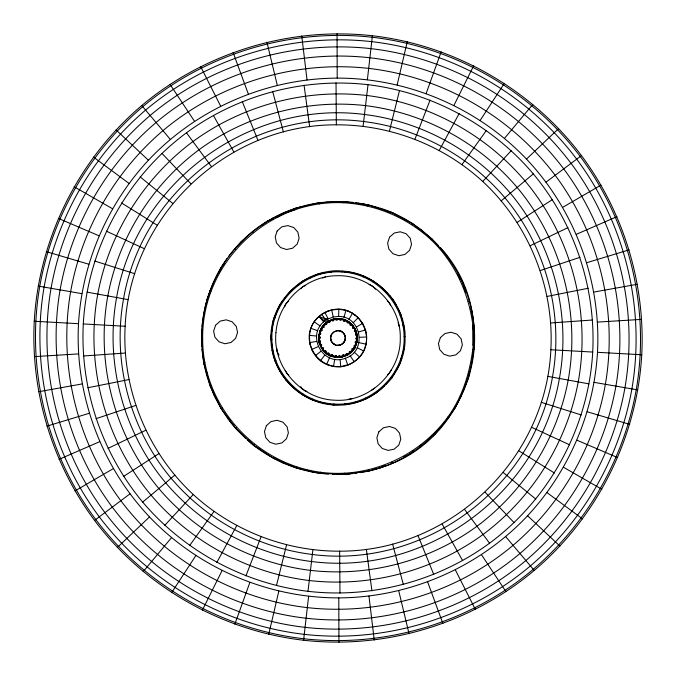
<?xml version="1.0" encoding="UTF-8"?>
<svg xmlns="http://www.w3.org/2000/svg" width="676" height="676" viewBox="0 0 676 676"><rect width="100%" height="100%" fill="white"/><g stroke="black" fill="none" stroke-linecap="round" stroke-linejoin="round"><path stroke-width="1.01" d="M404.468 344.135L404.425 347.287L401.95 356.413M404.586 334.679L404.645 330.471L402.659 322.308M350.168 324.852L352.424 325.604L352.635 328.004L354.689 328.874L356.159 331.172L356.244 332.972L355.441 334.814L356.979 336.555L355.72 338.515L356.844 340.315L356.886 342.462L354.765 347.768L352.035 348.833L351.774 351.14L349.475 351.512L348.824 353.641L346.467 355.458L343.307 355.111L341.304 356.734L339.344 355.677L337.67 356.979L335.288 357.215L333.302 356.396L332.034 354.689L329.863 355.196L325.038 352.433L323.432 350.227L323.365 347.996C317.044 346.104 318.649 336.225 319.731 331.46L322.021 330.327L321.725 328.223L322.435 326.415L326.939 323.001L325.9 322.832C313.25 332.558 318.895 355.551 335.288 357.215C369.831 359.497 359.387 306.11 328.274 321.21L328.046 322.249M328.35 365.015C308.332 358.694 302.806 329.888 318.937 316.486L327.049 319.427L333.243 316.976L338.625 316.452L338.828 309.27L332.685 309.861M327.049 319.427L328.274 321.21L332.871 319.292L334.806 319.283L336.656 320.323L338.659 318.988L340.366 320.432L342.267 319.503L344.177 319.604L346.34 320.897L347.303 322.908L349.534 322.875L353.379 326.178L352.635 328.004L354.79 328.282L354.393 331.265C357.95 332.93 358.212 340.003 355.221 342.183L355.931 344.405L353.979 345.673L354.275 347.777L353.185 350.084L352.035 348.833M201.879 346.805L201.837 329.465M343.433 202.775C268.076 199.057 201.685 263.065 202.665 338.642C202.47 414.253 269.217 477.476 344.709 473.166C385.312 470.851 423.869 449.87 447.858 417.033C464.758 393.753 471.848 365.564 473.977 337.358C472.042 300.904 457.728 265.136 431.06 239.743C407.172 217.697 375.898 204.498 343.433 202.775L343.484 201.575L332.254 201.634M381.754 467.285C472.507 439.239 505.006 317.255 440.389 247.686M270.949 339.386C269.344 301.513 304.377 267.899 342.157 271.059C375.949 272.681 404.966 302.687 405.051 336.614C406.656 374.487 371.623 408.101 333.843 404.941C300.034 403.344 271.144 373.236 270.949 339.386L271.904 339.369C270.324 302.037 304.859 268.896 342.098 272.014C375.425 273.594 403.902 303.27 404.096 336.631C405.676 373.963 371.141 407.104 333.902 403.986C300.575 402.406 272.098 372.73 271.904 339.369M333.843 404.941L333.902 403.986M342.098 272.014L342.157 271.059M321.776 328.646L321.185 328.316L323.965 327.167L324.159 324.945L325.9 322.832L324.683 321.049L318.937 316.486L324.886 312.422L331.662 309.963L333.243 316.976M355.931 344.405L354.765 347.768L354.266 347.667L351.19 352.23L348.74 353.717L346.416 353.599L345.335 355.551L341.008 357.165L339.344 355.677L338.017 357.401L335.634 355.568C332.288 358.077 325.9 355.001 325.764 350.827L323.576 350.396L321.396 348.03L321.607 344.735L319.731 343.357L320.559 341.186L319.089 339.656L318.624 337.062L319.216 335.254L320.779 333.817C319.047 331.536 320.906 327.623 323.593 327.294L322.435 326.415L324.421 324.733L326.525 324.488L327.26 322.283L329.584 322.401L330.868 320.365L333.268 320.686L332.871 319.292L330.868 320.365M331.088 320.382L333.014 320.99C335.102 317.551 342.098 317.543 343.966 321.311L346.137 320.804L349.264 322.207L353.379 326.178L356.159 331.172L356.286 332.753M319.013 334.662L318.726 338.507L319.283 335.169M206.332 373.946C200.273 350.582 200.299 325.697 206.222 302.299M321.396 347.202L321.607 344.735M324.886 312.422L328.164 318.818L325.029 319.013L324.683 321.049C305.594 335.338 323.128 366.924 345.351 358.263C367.22 351.469 361.516 316.047 338.625 316.452M358.331 358.238C365.623 350.937 368.31 339.808 365.581 329.913L358.686 331.933M34.256 321.244C38.938 238.586 78.568 159.071 141.749 105.566C205.081 52.255 290.122 26.508 372.391 35.752C454.635 45.224 531.716 89.418 581.453 155.598C623.754 212.509 645.369 283.937 641.744 354.756C637.062 437.414 597.432 516.929 534.251 570.434C470.918 623.745 385.878 649.492 303.608 640.248C221.365 630.776 144.284 586.582 94.547 520.402C52.246 463.491 30.631 392.063 34.256 321.244L78.509 323.686C74.715 394.311 100.893 465.561 149.514 516.929C198.279 568.153 268.068 597.998 338.794 597.888C409.521 597.567 479.132 567.291 527.584 515.763C568.854 471.409 593.925 412.791 597.491 352.314C601.285 281.689 575.107 210.439 526.486 159.071C477.721 107.847 407.932 78.002 337.206 78.112C266.479 78.433 196.868 108.709 148.416 160.237C107.146 204.591 82.075 263.209 78.509 323.686M303.608 640.248L308.619 596.224M367.381 79.776L372.391 35.752M83.292 323.948C87.491 249.038 126.15 177.408 186.466 132.783C238.298 94.817 304.183 77.36 368.014 84.677C431.795 92.477 491.773 124.849 533.296 173.884C574.448 223.232 596.004 287.883 592.708 352.052C588.509 426.962 549.85 498.592 489.534 543.217C437.702 581.183 371.817 598.64 307.986 591.323C244.205 583.523 184.227 551.151 142.704 502.116C101.552 452.768 79.996 388.117 83.292 323.948L125.144 326.255C121.748 388.861 147.275 451.914 193.268 494.528C232.831 530.829 285.948 551.388 339.648 551.177C449.87 551.54 545.997 459.857 550.856 349.745C554.252 287.139 528.725 224.086 482.732 181.472C443.169 145.171 390.052 124.612 336.352 124.823C226.13 124.46 130.003 216.143 125.144 326.255M307.986 591.323L312.912 549.698M363.088 126.302L368.014 84.677M320.052 331.823L322.021 330.327L321.463 328.984M343.966 321.311L344.177 319.604L338.541 318.607L334.806 319.283L340.062 318.869M323.669 350.455L321.396 348.03L321.201 346.712M201.963 326.407C204.558 302.079 212.754 278.174 227.17 258.274M247.205 439.806C267.409 458.108 293.35 469.71 320.314 473.377L320.466 472.194M356.911 333.665L356.244 332.972C358.187 332.541 356.066 345.157 357.35 339.428L356.793 340.214L357.359 336.766L356.159 332.448M335.634 355.568L337.231 356.97L335.288 357.215L335.507 355.635C338.068 358.626 342.495 356.793 345.419 355.475M271.372 333.995L270.941 337.113L271.406 341.287M271.668 331.908L272.098 328.79M272.394 326.711L273.265 320.466L279.661 304.918L283.43 299.865M356.911 336.344L357.359 336.766L356.886 342.462L355.922 344.076M349.458 364.296L340.78 366.612L333.572 366.4L334.679 359.302M356.379 343.298L356.683 341.532M202.394 326.432L201.811 332.533M206.357 304.149L207.439 298.074L209.94 292.429M469.643 371.851L468.561 377.926L465.223 385.447M473.606 349.568L474.189 343.467M359.978 472.642C429.175 462.392 481.261 394.607 473.918 325.122C468.848 272.022 430.739 223.739 379.574 207.954M321.185 346.822L319.038 339.546L320.052 337.121L318.624 337.062L319.089 339.656M367.49 205.918L367.752 204.752L378.594 207.684M356.497 343.188L357.35 339.428M322.883 403.344L323.103 402.406M352.897 273.594L353.117 272.656M268.752 634.215L278.842 591.069M397.158 84.931L407.248 41.785M356.125 343.264L356.514 341.642M356.176 343.383L356.615 341.557M276.467 585.568L286.582 544.89M389.418 131.11L399.533 90.432M401.4 358.441L400.023 363.511L391.734 378.137L385.895 384.188M343.966 317.281L345.951 310.377L338.828 309.27M331.57 334.29L330.572 337.966L331.865 342.191C326.474 334.89 338.034 326.263 343.585 333.099C349.762 339.58 339.42 349.889 332.955 343.45L335.82 345.098L332.499 342.825M206.526 301.327C215.576 270.73 234.8 242.878 261.426 225.015M328.451 474.07L320.314 473.377L296.426 468.045L296.789 466.905M321.953 327.852L322.435 326.415L323.965 327.167M284.613 306.938L285.627 304.09L288.415 301.166M334.696 319.266L338.541 318.607L342.597 319.537M234.834 624.176L249.858 582.484M426.142 93.516L441.166 51.824M245.929 575.901L261.054 536.812M414.946 139.188L430.071 100.099M355.103 346.737L353.185 350.084L353.945 348.191L351.689 351.216M321.244 347.041L319.731 343.357L319.951 342.58L319.19 342.757L319.156 339.741M312.337 399.964L312.701 399.077M363.299 276.923L363.663 276.036M390.601 213.303L391.066 212.205L412.673 223.697L431.888 238.873L438.268 245.481M329.491 357.807L326.652 364.406L333.572 366.4M218.28 273.628L220.79 267.992L223.933 263.919M457.72 402.372L455.21 408.008L452.067 412.081M325.764 350.827L325.038 352.433L326.576 353.159L328.697 353.092L329.812 355.584L333.733 356.497M318.624 337.062C320.483 331.57 317.399 343.653 320.28 337.485L319.207 335.786M353.185 350.084L354.249 347.886M202.31 610.259L222.074 570.603M453.926 105.397L473.69 65.741M355.72 344.659L354.241 347.472L354.765 347.768L351.19 352.23L348.639 353.768L346.416 353.599M296.426 468.045L273.873 458.531L274.431 457.475M343.535 342.952L345.199 339.808L345.216 336.259L343.585 333.099L340.67 331.071L337.138 330.623L333.809 331.865L331.443 334.519L330.572 337.966L331.409 341.422L333.75 344.092M216.835 562.483L236.744 525.598M439.256 150.402L459.165 113.517M324.117 325.055L324.793 323.787L323.593 325.3M348.926 319.418L352.568 313.225L358.272 317.627L362.708 323.305L365.226 329.085M321.793 328.012L319.731 331.46L319.156 335.685M391.252 370.085L389.131 373.515L387.466 374.656M302.485 394.894L302.992 394.083M373.008 281.917L373.515 281.106M321.734 328.333L319.731 331.46L320.525 334.037M171.619 592.666L195.854 555.571M412.022 224.702L412.673 223.697M480.146 120.429L504.38 83.334M346.399 320.509L346.475 321.075L349.264 322.207L348.824 322.849L346.019 320.796M189.652 545.532L214.03 511.428M461.97 164.572L486.348 130.468M320.28 337.485L318.658 339.47L319.714 343.247M284.689 298.184L291.356 290.131M327.066 322.545L325.519 324.598L324.421 324.733L325.9 322.832M320.441 360.756L324.826 355.069M237.8 246.039L240.943 241.974L243.368 240.056M440.093 427.528L435.057 434.026L432.632 435.944M351.883 350.945L354.765 347.768M228.429 256.669C242.819 237.707 262.085 222.539 283.743 212.712M227.922 418.774L235.611 428.314L253.382 445.146L254.125 444.208M341.093 356.675L342.985 355.01L345.014 355.644L341.008 357.165L337.147 356.911M143.177 571.634L171.56 537.597M504.44 138.403L532.823 104.366M320.559 341.186L319.19 342.757L319.841 343.552M293.604 388.269L294.237 387.551M381.763 288.449L382.396 287.731M348.892 353.548L345.96 354.469L346.467 355.458L348.824 353.641M164.817 525.303L193.268 494.528M482.732 181.472L511.183 150.697M342.749 343.526C348.436 339.208 343.856 329.398 336.885 330.657M431.06 239.743L431.888 238.873M300.803 288.736L302.865 286.582L305.628 285.441M382.979 387.213C373 396.787 359.277 403.023 345.495 404.248M316.393 319.047L317.669 317.762M353.202 322.722L358.272 317.627M149.514 516.929L117.371 547.433M526.486 159.071L558.63 128.567M351.064 352.052L352.475 350.734M320.779 333.817L319.216 335.254L320.28 331.341M345.351 358.263L347.802 365.023C387.12 348.731 357.95 291.855 321.784 314.264C287.756 339.808 330.142 387.661 359.607 356.953L354.207 352.213M245.658 438.462L235.611 428.314L236.507 427.519M337.341 357.012L341.008 357.165L341.625 356.632M142.704 502.116L174.797 475.152M501.203 200.848L533.296 173.884M285.94 380.275L286.683 379.675M389.317 296.325L390.06 295.725L396.313 304.868L395.477 305.341M292.995 288.813L302.814 280.903L318.117 273.949L326.398 272.479M261.908 225.37L266.75 221.534L272.36 218.973M334.476 319.309L335.093 318.818L335.178 319.486L338.237 319.072L334.907 319.325M413.281 451.272L409.25 454.466L403.64 457.027M419.737 446.16L421.342 444.884M315.329 355.677L320.999 351.258M321.489 347.253L323.373 349.703L322.841 350.109L324.26 351.419M94.547 520.402L130.012 493.835M545.988 182.165L581.453 155.598M447.106 257.936L448.078 257.226M371.369 390.373L374.656 388.125M123.674 476.343L158.894 453.613M517.106 222.387L552.326 199.657M321.396 348.03L322.182 347.532L323.39 350.126L323.373 349.703M277.194 217.444L283.962 213.219L295.649 209.476L295.192 208.352L284.697 212.349M262.246 224.415C281.757 212.137 304.014 203.518 327.167 202.023M227.356 417.92L221.128 408.583L222.15 407.958M354.216 328.629L354.79 328.282L355.365 329.989M356.531 326.981L362.708 323.305M326.685 353.168L327.083 354.038L328.697 353.092L329.584 355.018L326.195 352.796M75.019 490.911L113.331 468.637M562.669 207.363L600.981 185.089M279.687 371.132L280.523 370.659M351.774 351.14L351.19 352.23L349.475 351.512M459.655 278.706L460.728 278.182M108.025 448.391L145.813 430.257M530.187 245.743L567.975 227.609M291.077 210.43L296.688 207.87L301.741 206.915M384.923 465.57L379.312 468.13L374.259 469.085M326.542 311.704L328.198 310.977M59.049 459.342L99.685 441.665M311.653 349.484L318.235 346.611M576.315 234.335L616.951 216.658M322.646 278.03L325.443 276.881M356.159 331.172L354.968 331.646L354.799 329.288M333.488 319.444L335.093 318.818L333.251 319.385M235.611 428.314L221.128 408.583L215.272 397.818L210.405 386.579L211.52 386.148M275.031 361.085L275.926 360.756M400.074 315.244L400.969 314.915M333.403 319.435L335.093 318.818M96 418.697L135.766 405.439M540.234 270.561L580 257.303M46.847 426.142L89.257 413.298M586.743 262.702L629.153 249.858M468.282 301.378L469.44 301.057M332.516 474.425L344.768 474.366L369.011 470.961L380.808 467.648M341.701 356.565L345.014 355.644L342.985 355.01M330.522 320.61L328.274 321.21L329.584 322.401L329.567 320.525M356.894 336.876L357.359 336.766M295.192 208.352L319.03 202.792L343.484 201.575L353.649 202.445M87.796 387.737L128.913 379.566M547.087 296.434L588.205 288.263M324.987 202.53L329.035 201.761L333.141 201.989M346.965 474.239L351.013 473.47M272.09 350.405L273.028 350.227M402.972 325.773L403.91 325.595M202.648 354.925L203.78 363.012L204.955 362.792M348.537 399.271L352.5 398.544M38.583 391.742L82.202 383.917M593.798 292.083L637.417 284.258M328.468 272.115L330.539 271.744M332.609 271.38L339.91 271.414M309.625 342.563L316.714 341.422M339.927 357.114L342.783 356.683M324.421 324.733L326.525 324.488M337.07 345.368L340.603 344.954L342.191 344.135L339.115 345.343L336.64 345.157M320.314 473.377L344.768 474.366L352.897 473.589M354.934 473.403L356.97 473.208M83.537 355.982L125.347 353.024M550.653 322.976L592.463 320.018M34.366 356.615L78.602 353.903M597.398 322.097L641.634 319.385M339.2 404.561L332.905 404.873L324.666 403.192M359.548 337.273L366.73 337.028M473.918 325.122L472.718 325.156L472.828 345.259M404.096 336.631L405.051 336.614M201.473 338.642L202.665 338.642M337.983 318.818L339.91 318.81M338.439 318.979L342.166 319.537M357.79 203.349L361.897 203.577L366.815 205.081M550.856 349.745L592.708 352.052M597.491 352.314L641.744 354.756M317.179 472.592L314.103 472.423L306.236 470.014M341.414 356.725L340.924 356.573L341.008 357.165M346.467 355.458L344.912 355.618M344.101 271.735C361.542 272.656 378.357 281.841 389.232 295.42M472.845 349.492L474.037 349.593M309.38 335.364L316.537 336.023M332.871 319.292L334.299 319.435M343.484 201.575L367.752 204.752L391.066 212.205M312.295 471.78L314.315 472.042M271.634 328.333L272.58 328.468M403.42 347.532L404.366 347.667M355.221 342.183L356.886 342.462L355.331 342.09M354.604 328.798L353.379 326.178L350.236 325.173L349.424 322.841M38.262 286.092L81.923 293.654M594.077 382.346L637.738 389.908M355.686 202.623L367.752 204.752M203.552 314.255L204.727 314.467M87.06 292.133L128.296 299.671M547.704 376.329L588.94 383.867M322.613 402.769C297.195 397.64 276.273 375.172 272.352 349.644M359.049 342.647L366.071 344.202M361.66 203.949L363.654 204.397M306.938 391.336L304.977 390.863L301.783 388.396L300.828 386.621M353.379 326.178L349.627 322.925M468.629 373.389L469.778 373.701M46.314 251.649L88.801 264.223M587.199 411.777L629.686 424.351M386.486 211.098L393.373 213.202L400.437 217.418M289.514 464.902L282.627 462.798L275.563 458.582M94.784 261.046L134.752 273.687M541.248 402.313L581.216 414.954M274.126 317.543L275.039 317.83M400.961 358.17L401.874 358.457M347.65 310.985L349.348 311.594M310.935 328.333L317.695 330.75M327.083 354.038L329.694 355.297M209.949 290.629L211.073 291.043M332.634 355.508L333.302 356.396L330.082 355.196L329.812 355.584L326.576 353.159M326.229 352.897L325.908 351.495L325.038 352.433L322.841 350.109L324.218 351.267M355.441 344.819L356.066 345.073M58.305 218.373L99.051 235.797M576.949 440.203L617.695 457.627M345.951 310.377L352.568 313.225M106.352 231.167L144.411 248.726M531.59 427.274L569.648 444.833M460.204 396.144L461.285 396.66M369.113 284.461L372.746 286.201L375.357 289.277M346.34 320.897L344.177 319.604M357.232 347.743L363.646 350.988M278.368 307.301L279.222 307.741M396.778 368.259L397.632 368.699M335.288 357.215L333.403 356.463L332.034 354.689M112.529 208.749L74.09 186.711M563.471 467.251L601.91 489.289M220.469 268.524L221.5 269.141M415.453 226.384L421.63 230.077L428.212 236.592M260.547 449.616L254.37 445.923L247.788 439.408M121.562 202.977L157.128 225.167M518.872 450.833L554.438 473.023M253.382 445.146L273.873 458.531M314.188 321.903L320.137 325.925M319.723 343.129L319.19 342.757L319.731 343.357M447.858 417.033L448.83 417.726M93.44 157.094L129.065 183.441M546.935 492.559L582.56 518.906M284.233 297.905L285.002 298.479M390.998 377.521L391.767 378.095M349.712 323.01L349.264 322.207M288.762 375.146L287.19 373.929L285.297 370.423M140.194 176.918L172.701 203.383M503.299 472.617L535.806 499.082M355.517 348.005L354.706 346.822M354.477 314.602L355.424 315.422M234.758 248.658L235.662 249.444M116.095 129.927L148.416 160.237M527.584 515.763L559.905 546.073M349.805 323.204L352.221 325.511M442.104 250.34L445.028 253.23L448.247 258.494M233.896 425.66L230.972 422.77L227.753 417.506M431.989 435.378L432.817 436.24M291.567 289.607L292.226 290.3M383.774 385.7L384.433 386.393M161.944 153.393L190.869 183.728M485.131 492.272L514.056 522.607M391.362 297.753L392.773 299.299L400.682 314.137L402.169 320.263M318.937 316.486L323.703 321.869M387.365 300.685L389.942 303.727L390.5 305.636M323.576 350.396L323.365 347.996M141.749 105.566L170.335 139.425M505.665 536.575L534.251 570.434M252.368 231.657L253.12 232.595M351.782 324.514L352.99 326.026M186.466 132.783L211.368 166.507M464.632 509.493L489.534 543.217M300.161 282.627L300.702 283.413M321.784 314.264L327.26 322.283M350.16 355.796L354.216 361.736M375.298 392.587L375.839 393.373M413.087 450.588L413.754 451.585M170.056 84.356L194.527 121.308M481.473 554.692L505.944 591.644M457.905 274.287L462.207 281.309L465.629 292.091M218.095 401.713L213.793 394.691L212.239 389.79M356.176 334.679L356.979 336.673M213.379 115.41L233.862 151.99M442.138 524.01L462.621 560.59M272.732 218.078L273.307 219.134M337.763 356.928L338.017 357.401L338.008 356.725M279.027 355.094L277.118 351.545L276.89 348.529M312.058 350.286L312.887 351.892M200.645 66.578L220.646 106.115M455.354 569.885L475.355 609.422M206.56 374.943L210.405 386.579L221.128 408.583M309.794 277.152L310.2 278.022M365.8 397.978L366.206 398.848M391.776 462.19L392.257 463.288M393.373 300.161L394.776 303.617M242.261 101.544L257.995 140.405M418.005 535.595L433.738 574.456M233.085 52.466L248.362 94.057M427.638 581.943L442.915 623.534M470.918 308.755L472.161 312.675L472.499 317.813M205.081 367.245L203.839 363.325L203.501 358.187M206.324 371.166L207.262 374.107M398.113 322.579L399.246 326.449M203.78 363.012L210.405 386.579M320.196 273.341L320.449 274.262M355.551 401.738L355.804 402.659M272.656 91.412L283.388 131.93M392.612 544.07L403.344 584.588M266.935 42.216L277.287 85.303M398.713 590.697L409.065 633.784M368.741 469.795L369.011 470.961M356.244 332.972L356.844 336.259M309.904 342.884L310.216 344.844M319.03 202.792L319.199 203.975M202.361 352.906L201.98 348.841M304.073 85.168L309.65 126.716M366.35 549.284L371.927 590.832M301.758 35.963L307.039 79.962M368.961 596.038L374.242 640.037M271.642 343.374L272.115 347.557M331.079 271.287L331.181 272.242M344.819 403.758L344.921 404.713M340.079 359.455L340.78 366.612M357.055 335.583L357.207 337.51M344.709 473.166L344.768 474.366M336.031 82.911L336.352 124.823M339.648 551.177L339.969 593.089M337.07 33.8L337.206 78.112M338.794 597.888L338.93 642.2M275.952 332.693C272.344 366.722 300.989 399.364 335.195 400.217C369.341 402.448 400.809 372.51 400.276 338.296C401.13 304.09 369.958 273.856 335.786 275.766C305.214 276.433 278.14 302.189 275.952 332.693M39.749 286.354C25.806 367.541 46.458 453.503 95.755 519.498C145.247 585.348 221.948 629.322 303.786 638.752C385.641 647.946 470.259 622.326 533.279 569.277C587.013 523.545 623.94 459.131 636.251 389.646C650.194 308.459 629.542 222.497 580.245 156.502C530.753 90.652 454.052 46.678 372.214 37.248C290.359 28.054 205.741 53.674 142.72 106.723C88.987 152.455 52.06 216.869 39.749 286.354M44.109 287.106C30.378 367.11 50.725 451.813 99.304 516.844C148.069 581.732 223.646 625.063 304.285 634.35C384.948 643.408 468.324 618.168 530.423 565.897C583.371 520.833 619.765 457.356 631.891 388.894C645.622 308.89 625.275 224.187 576.696 159.156C527.931 94.268 452.354 50.937 371.715 41.65C291.052 32.592 207.676 57.832 145.577 110.104C92.629 155.167 56.235 218.644 44.109 287.106M51.046 288.306C37.636 366.417 57.511 449.126 104.941 512.619C152.556 575.977 226.342 618.278 305.079 627.353C383.841 636.2 465.249 611.56 525.877 560.514C577.583 516.515 613.107 454.542 624.954 387.694C638.364 309.583 618.489 226.874 571.059 163.381C523.444 100.023 449.658 57.722 370.921 48.647C292.159 39.8 210.751 64.44 150.123 115.486C98.417 159.485 62.893 221.458 51.046 288.306M60.088 289.877C47.1 365.522 66.349 445.628 112.284 507.118C158.395 568.482 229.865 609.448 306.118 618.236C382.396 626.804 461.235 602.933 519.954 553.5C570.029 510.887 604.437 450.867 615.912 386.123C628.9 310.478 609.651 230.372 563.716 168.882C517.605 107.518 446.135 66.552 369.882 57.764C293.604 49.196 214.765 73.067 156.046 122.5C105.971 165.113 71.563 225.133 60.088 289.877M70.625 291.702C58.128 364.482 76.641 441.546 120.835 500.713C165.206 559.745 233.964 599.164 307.326 607.614C380.715 615.861 456.57 592.894 513.059 545.338C561.241 504.338 594.348 446.591 605.375 384.298C617.872 311.518 599.358 234.454 555.165 175.287C510.794 116.255 442.036 76.836 368.673 68.386C295.285 60.139 219.43 83.106 162.941 130.662C114.759 171.662 81.652 229.409 70.625 291.702M97.766 294.094C84.914 364.761 104.881 440.084 151.035 495.119C190.793 542.059 248.21 573.045 309.262 580.523C370.372 587.528 433.443 570.814 483.07 534.462C532.409 497.73 566.944 442.374 578.233 381.906C591.086 311.239 571.119 235.916 524.965 180.881C485.207 133.941 427.79 102.955 366.738 95.477C305.628 88.472 242.557 105.186 192.93 141.537C143.591 178.27 109.056 233.626 97.766 294.094M107.814 295.927C95.502 363.637 114.633 435.817 158.86 488.545C196.944 533.525 251.962 563.218 310.461 570.375C369.02 577.084 429.454 561.072 477.002 526.241C524.28 491.055 557.37 438.006 568.186 380.073C580.498 312.363 561.367 240.183 517.14 187.455C479.056 142.475 424.038 112.782 365.539 105.625C306.98 98.916 246.546 114.928 198.998 149.759C151.72 184.945 118.63 237.994 107.814 295.927M116.593 297.533C104.746 362.666 123.15 432.082 165.688 482.808C202.327 526.063 255.241 554.633 311.518 561.511C426.919 576.484 539.752 493.167 559.407 378.467C571.254 313.334 552.85 243.918 510.312 193.192C473.673 149.937 420.759 121.367 364.482 114.489C249.081 99.516 136.248 182.833 116.593 297.533M123.556 298.809C112.089 361.888 129.91 429.125 171.112 478.245C206.594 520.148 257.852 547.813 312.346 554.481C424.122 568.972 533.398 488.283 552.444 377.191C563.911 314.112 546.09 246.875 504.887 197.755C469.406 155.852 418.148 128.186 363.654 121.519C251.878 107.028 142.602 187.717 123.556 298.809M215.568 325.249L213.633 331.139L214.909 337.206L219.041 341.828L224.931 343.754L230.998 342.487L235.62 338.346L237.555 332.457L236.279 326.39L232.147 321.776L226.249 319.841L220.182 321.117L215.568 325.249M277.143 230.998L275.208 236.896L276.484 242.963L280.616 247.577L286.506 249.512L292.573 248.236L297.195 244.104L299.122 238.214L297.854 232.147L293.714 227.525L287.824 225.59L281.757 226.866L277.143 230.998M266.403 425.694L264.468 431.584L265.744 437.651L269.876 442.273L275.766 444.208L281.833 442.932L286.455 438.8L288.382 432.91L287.114 426.843L282.974 422.221L277.084 420.286L271.017 421.562L266.403 425.694M389.545 237.2L387.618 243.09L388.886 249.157L393.026 253.779L398.916 255.714L404.983 254.438L409.597 250.306L411.532 244.416L410.256 238.349L406.124 233.727L400.234 231.792L394.167 233.068L389.545 237.2M378.805 431.896L376.878 437.786L378.146 443.853L382.286 448.475L388.176 450.41L394.243 449.134L398.857 445.002L400.792 439.104L399.516 433.037L395.384 428.423L389.494 426.488L383.427 427.764L378.805 431.896M440.38 337.654L438.445 343.543L439.721 349.61L443.853 354.224L449.751 356.159L455.818 354.883L460.432 350.751L462.367 344.861L461.091 338.794L456.959 334.172L451.069 332.246L445.002 333.513L440.38 337.654"/></g></svg>
